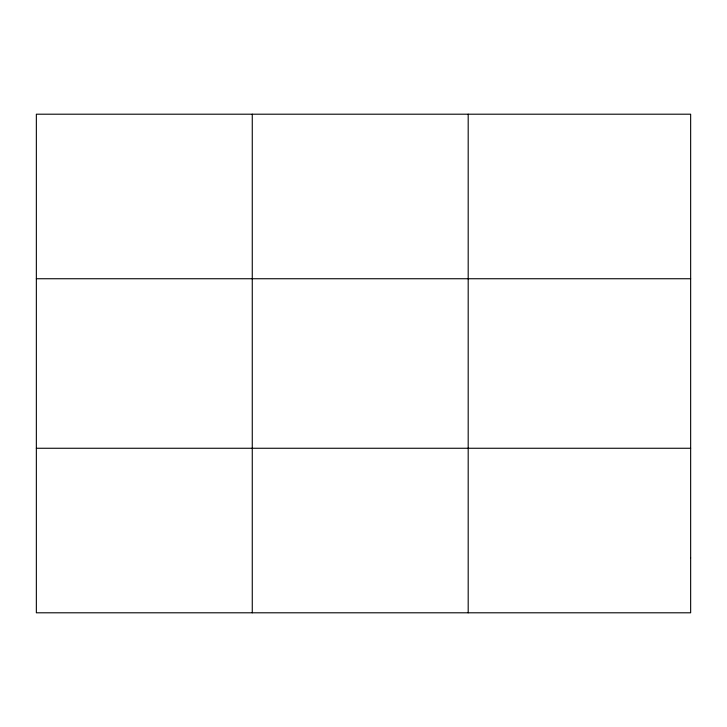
<?xml version="1.0" encoding="UTF-8"?>
<svg xmlns="http://www.w3.org/2000/svg" width="727" height="727" viewBox="0 0 727 727"><rect width="100%" height="100%" fill="white"/><g stroke="black" fill="none" stroke-linecap="round" stroke-linejoin="round"><path stroke-width="1.09" d="M252.269 114.203L252.269 612.797M468.188 114.203L468.188 612.797M36.35 278.741L690.65 278.741M36.35 448.259L690.65 448.259M690.65 557.954L690.65 612.797L36.35 612.797L36.35 114.203L690.65 114.203L690.65 557.954"/></g></svg>
